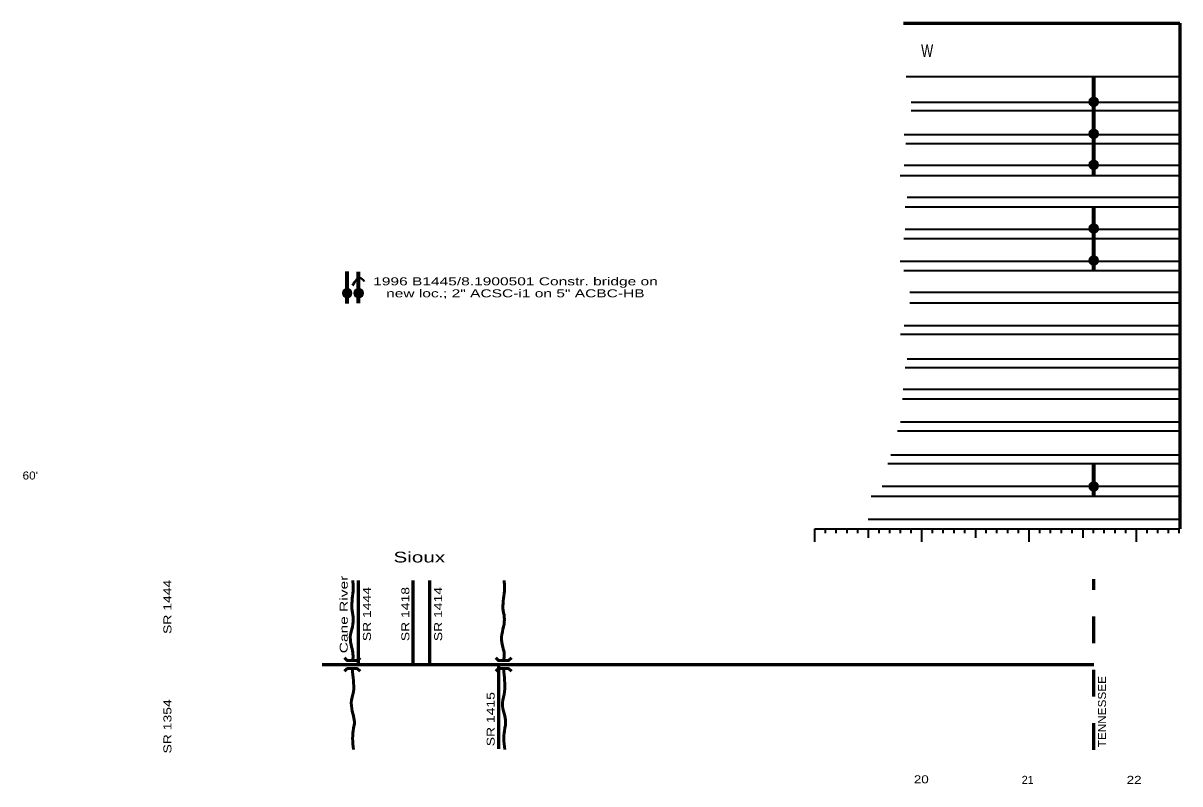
# Model space of a CAD drawing. Extents: x 2147484.47 to 2147493.63, y 2147477 to 2147483.52.
# Drawn here: x 2147489.294 to 2147493.631, y 2147480.669 to 2147483.521 of the extents above; entities that cross this region are included whole.
import ezdxf
from ezdxf.enums import TextEntityAlignment as Align

# ---------------------------------------------------------------- set-up
doc = ezdxf.new("R2010")
doc.units = 0
doc.header["$LTSCALE"] = 0.012
doc.linetypes.add('LONG_DASH_SHORT_DASH', pattern=[9.9, 6, -1.2, 1.5, -1.2])
doc.layers.add('1', color=7, linetype='Continuous', lineweight=13)

msp = doc.modelspace()

# ---------------------------------------------------------------- hatches: boundary and pattern name
at = {"layer": '1'}
for points in [[(2147493.32592, 2147483.22599, 1), (2147493.29009, 2147483.22599, 1)], [(2147493.32592, 2147483.10599, 1), (2147493.29009, 2147483.10599, 1)], [(2147493.32592, 2147482.98999, 1), (2147493.29009, 2147482.98999, 1)], [(2147493.32592, 2147482.75099, 1), (2147493.29009, 2147482.75099, 1)], [(2147493.32592, 2147482.63099, 1), (2147493.29009, 2147482.63099, 1)], [(2147490.52692, 2147482.50899, 1), (2147490.49109, 2147482.50899, 1)], [(2147490.56992, 2147482.50899, 1), (2147490.53409, 2147482.50899, 1)], [(2147493.32592, 2147481.78399, 1), (2147493.29009, 2147481.78399, 1)]]:
    msp.add_hatch(color=256, dxfattribs=at).paths.add_polyline_path(points)

# ---------------------------------------------------------------- linework, layer by layer
at = {"layer": '1', "lineweight": 60}
for p, q in [((2147492.595, 2147483.521), (2147493.631, 2147483.521)), ((2147493.631, 2147483.521), (2147493.631, 2147481.625)), ((2147490.552, 2147481.116), (2147490.552, 2147481.432)), ((2147490.756, 2147481.116), (2147490.756, 2147481.432)), ((2147490.819, 2147481.116), (2147490.819, 2147481.432)), ((2147490.415, 2147481.116), (2147493.308, 2147481.116)), ((2147491.077, 2147480.8), (2147491.077, 2147481.116))]:
    msp.add_line(p, q, dxfattribs=at)
at = {"layer": '1', "lineweight": 35}
for p, q in [((2147492.605, 2147483.321), (2147493.631, 2147483.321)), ((2147492.624, 2147483.225), (2147493.631, 2147483.225)), ((2147492.624, 2147483.194), (2147493.631, 2147483.194)), ((2147492.597, 2147483.104), (2147493.631, 2147483.104)), ((2147492.604, 2147483.07), (2147493.631, 2147483.07)), ((2147492.597, 2147482.989), (2147493.631, 2147482.989)), ((2147492.582, 2147482.95), (2147493.631, 2147482.95)), ((2147492.609, 2147482.869), (2147493.631, 2147482.869)), ((2147492.601, 2147482.832), (2147493.631, 2147482.832)), ((2147492.601, 2147482.749), (2147493.631, 2147482.749)), ((2147492.596, 2147482.714), (2147493.631, 2147482.714)), ((2147492.582, 2147482.628), (2147493.631, 2147482.628)), ((2147492.596, 2147482.593), (2147493.631, 2147482.593)), ((2147492.618, 2147482.513), (2147493.631, 2147482.513)), ((2147492.619, 2147482.473), (2147493.631, 2147482.473)), ((2147492.597, 2147482.387), (2147493.631, 2147482.387)), ((2147492.584, 2147482.355), (2147493.631, 2147482.355)), ((2147492.608, 2147482.262), (2147493.631, 2147482.262)), ((2147492.601, 2147482.23), (2147493.631, 2147482.23)), ((2147492.591, 2147482.113), (2147493.631, 2147482.113)), ((2147492.593, 2147482.149), (2147493.631, 2147482.149)), ((2147492.584, 2147482.026), (2147493.631, 2147482.026)), ((2147492.572, 2147481.993), (2147493.631, 2147481.993)), ((2147492.547, 2147481.903), (2147493.631, 2147481.903)), ((2147492.536, 2147481.87), (2147493.631, 2147481.87)), ((2147492.515, 2147481.785), (2147493.631, 2147481.785)), ((2147492.473, 2147481.747), (2147493.631, 2147481.747)), ((2147492.462, 2147481.661), (2147493.631, 2147481.661)), ((2147492.262, 2147481.577), (2147492.262, 2147481.625)), ((2147492.262, 2147481.625), (2147493.631, 2147481.625)), ((2147492.302, 2147481.609), (2147492.302, 2147481.625)), ((2147492.342, 2147481.609), (2147492.342, 2147481.625)), ((2147492.383, 2147481.609), (2147492.383, 2147481.625)), ((2147492.423, 2147481.609), (2147492.423, 2147481.625)), ((2147492.44, 2147481.625), (2147493.631, 2147481.625)), ((2147492.464, 2147481.592), (2147492.464, 2147481.625)), ((2147492.503, 2147481.609), (2147492.503, 2147481.625)), ((2147492.543, 2147481.609), (2147492.543, 2147481.625)), ((2147492.584, 2147481.609), (2147492.584, 2147481.625)), ((2147492.624, 2147481.609), (2147492.624, 2147481.625)), ((2147492.664, 2147481.577), (2147492.664, 2147481.625)), ((2147492.704, 2147481.609), (2147492.704, 2147481.625)), ((2147492.744, 2147481.609), (2147492.744, 2147481.625)), ((2147492.785, 2147481.609), (2147492.785, 2147481.625)), ((2147492.825, 2147481.609), (2147492.825, 2147481.625)), ((2147492.866, 2147481.592), (2147492.866, 2147481.625)), ((2147492.905, 2147481.609), (2147492.905, 2147481.625)), ((2147492.945, 2147481.609), (2147492.945, 2147481.625)), ((2147492.986, 2147481.609), (2147492.986, 2147481.625)), ((2147493.026, 2147481.609), (2147493.026, 2147481.625)), ((2147493.066, 2147481.577), (2147493.066, 2147481.625)), ((2147493.106, 2147481.609), (2147493.106, 2147481.625)), ((2147493.146, 2147481.609), (2147493.146, 2147481.625)), ((2147493.187, 2147481.609), (2147493.187, 2147481.625)), ((2147493.227, 2147481.609), (2147493.227, 2147481.625)), ((2147493.268, 2147481.592), (2147493.268, 2147481.625)), ((2147493.307, 2147481.609), (2147493.307, 2147481.625)), ((2147493.347, 2147481.609), (2147493.347, 2147481.625)), ((2147493.388, 2147481.609), (2147493.388, 2147481.625)), ((2147493.428, 2147481.609), (2147493.428, 2147481.625)), ((2147493.468, 2147481.577), (2147493.468, 2147481.625)), ((2147493.508, 2147481.609), (2147493.508, 2147481.625)), ((2147493.548, 2147481.609), (2147493.548, 2147481.625)), ((2147493.589, 2147481.609), (2147493.589, 2147481.625)), ((2147493.629, 2147481.609), (2147493.629, 2147481.625))]:
    msp.add_line(p, q, dxfattribs=at)
at = {"layer": '1', "lineweight": 70}
for p, q in [((2147493.308, 2147482.95), (2147493.308, 2147483.321)), ((2147493.308, 2147482.593), (2147493.308, 2147482.832)), ((2147490.509, 2147482.47), (2147490.509, 2147482.59)), ((2147490.552, 2147482.471), (2147490.552, 2147482.589)), ((2147493.308, 2147481.747), (2147493.308, 2147481.87))]:
    msp.add_line(p, q, dxfattribs=at)
at = {"layer": '1', "linetype": 'LONG_DASH_SHORT_DASH', "lineweight": 60}
msp.add_line((2147493.308, 2147480.796), (2147493.308, 2147481.436), dxfattribs=at)
at = {"layer": '1', "lineweight": 53}
for points in [[(2147490.499, 2147481.142), (2147490.509, 2147481.131), (2147490.547, 2147481.131), (2147490.558, 2147481.142)], [(2147491.066, 2147481.142), (2147491.076, 2147481.131), (2147491.114, 2147481.131), (2147491.125, 2147481.142)], [(2147490.499, 2147481.091), (2147490.509, 2147481.101), (2147490.547, 2147481.101), (2147490.558, 2147481.091)], [(2147491.066, 2147481.091), (2147491.076, 2147481.101), (2147491.114, 2147481.101), (2147491.125, 2147481.091)]]:
    msp.add_lwpolyline(points, dxfattribs=at)
at = {"layer": '1'}
for centre in [(2147493.30801, 2147483.22599), (2147493.30801, 2147483.10599), (2147493.30801, 2147482.98999), (2147493.30801, 2147482.75099), (2147493.30801, 2147482.63099), (2147490.50901, 2147482.50899), (2147490.55201, 2147482.50899), (2147493.30801, 2147481.78399)]:
    msp.add_circle(centre, 0.01792, dxfattribs=at)
at = {"layer": '1', "lineweight": 40}
msp.add_open_spline([(2147490.573, 2147482.553), (2147490.569, 2147482.559), (2147490.556, 2147482.572), (2147490.541, 2147482.56), (2147490.529, 2147482.538)], degree=3, dxfattribs=at)
at = {"layer": '1', "lineweight": 53}
for points in [[(2147490.528, 2147481.131), (2147490.531, 2147481.141), (2147490.532, 2147481.154), (2147490.526, 2147481.181), (2147490.517, 2147481.218), (2147490.53, 2147481.259), (2147490.533, 2147481.295), (2147490.524, 2147481.326), (2147490.528, 2147481.364), (2147490.533, 2147481.401), (2147490.531, 2147481.423), (2147490.53, 2147481.432)], [(2147491.095, 2147481.131), (2147491.098, 2147481.141), (2147491.099, 2147481.154), (2147491.093, 2147481.181), (2147491.084, 2147481.218), (2147491.097, 2147481.259), (2147491.1, 2147481.295), (2147491.091, 2147481.326), (2147491.095, 2147481.364), (2147491.1, 2147481.401), (2147491.098, 2147481.423), (2147491.097, 2147481.432)], [(2147490.533, 2147480.878), (2147490.535, 2147480.885), (2147490.538, 2147480.901), (2147490.531, 2147480.93), (2147490.52, 2147480.973), (2147490.535, 2147481.014), (2147490.533, 2147481.058), (2147490.529, 2147481.083), (2147490.528, 2147481.101)], [(2147491.1, 2147480.878), (2147491.102, 2147480.885), (2147491.105, 2147480.901), (2147491.098, 2147480.93), (2147491.087, 2147480.973), (2147491.102, 2147481.014), (2147491.1, 2147481.058), (2147491.096, 2147481.083), (2147491.095, 2147481.101)], [(2147490.533, 2147480.878), (2147490.531, 2147480.865), (2147490.528, 2147480.839), (2147490.531, 2147480.812), (2147490.533, 2147480.798)], [(2147491.1, 2147480.878), (2147491.098, 2147480.865), (2147491.095, 2147480.839), (2147491.098, 2147480.812), (2147491.1, 2147480.798)]]:
    msp.add_open_spline(points, degree=3, dxfattribs=at)

# ---------------------------------------------------------------- texts
at = {"layer": '1'}
for s, height, width, p in [('W', 0.048, 0.75, (2147492.6835, 2147483.394)), ('1996 B1445/8.1900501 Constr. bridge on', 0.03, 1.45, (2147491.14, 2147482.538)), ('new loc.; 2" ACSC-i1 on 5" ACBC-HB', 0.03, 1.45, (2147491.1395, 2147482.493)), ("60'", 0.03, 1.1, (2147489.3205, 2147481.81)), ('Sioux', 0.04, 1.45, (2147490.7795, 2147481.499)), ('20', 0.03, 1.25, (2147492.6615, 2147480.671)), ('22', 0.03, 1.25, (2147493.4595, 2147480.669))]:
    msp.add_text(s, height=height, dxfattribs=dict(at, width=width)).set_placement(p, align=Align.CENTER)
for s, width, p in [('SR 1444', 1.3, (2147489.85, 2147481.3325)), ('Cane River', 1.45, (2147490.511, 2147481.304)), ('SR 1444', 1.3, (2147490.598, 2147481.3055)), ('SR 1418', 1.3, (2147490.742, 2147481.3055)), ('SR 1414', 1.3, (2147490.865, 2147481.3055)), ('SR 1354', 1.3, (2147489.85, 2147480.8845)), ('SR 1415', 1.3, (2147491.062, 2147480.9115))]:
    msp.add_text(s, height=0.03, rotation=90, dxfattribs=dict(at, width=width)).set_placement(p, align=Align.CENTER)
at = {"layer": '1', "width": 1.1}
msp.add_text('TENNESSEE', height=0.03, rotation=90, dxfattribs=at).set_placement((2147493.354, 2147480.806))
at = {"layer": '1'}
msp.add_text('21', height=0.03, dxfattribs=at).set_placement((2147493.0605, 2147480.669), align=Align.CENTER)

doc.saveas('drawing.dxf')
